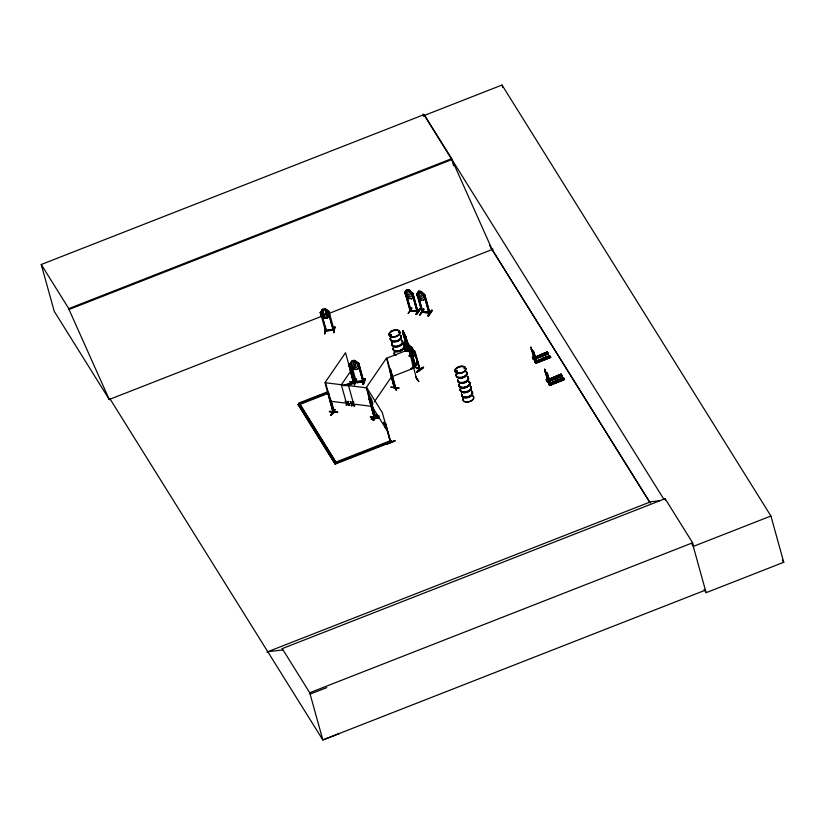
<?xml version="1.0" encoding="UTF-8"?>
<svg xmlns="http://www.w3.org/2000/svg" width="825" height="825" viewBox="0 0 825 825"><rect width="100%" height="100%" fill="white"/><g stroke="black" fill="none" stroke-linecap="round" stroke-linejoin="round"><path stroke-width="1.24" d="M358.318 364.454L363.113 381.975L357.792 363.237L358.741 363.186L355.152 360.525L352.254 360.7L350.326 363.773L351.182 363.485L356.338 382.181L355.369 381.562M404.817 336.404L404.807 337.033L403.848 334.919M414.707 363.969L414.408 363.577M414.439 364.475L415.068 364.66L414.676 363.99M411.768 352.131L415.264 364.485L414.573 364.207M407.684 290.276L407.911 293.968L409.912 295.319L410.118 292.999L407.725 290.225M542.314 355.173L541.355 354.843M543.428 358.999L543.335 358.483M410.943 368.961L417.491 364.227L410.706 368.847M390.4 369.229L395.618 387.956L390.503 369.394M416.738 379.418L417.254 379.428M417.017 378.799L416.79 379.613L408.86 349.542L386.915 358.132L395.34 388.07L394.876 387.152L394.185 387.729M390.184 335.754L390.112 335.249M390.38 334.816L390.246 335.466M391.493 335.012L391.009 335.703L389.978 335.476M398.382 332.186L398.64 332.279M398.784 332.176L398.63 332.093M398.63 331.712L399.011 332.331M457.432 371.518L456.875 371.044M464.867 368.259L464.269 368.569L465.073 368.517M533.486 356.978L534.229 358.37L532.847 352.419M534.94 356.204L536.456 361.938L535.074 355.998M544.706 369.28L545.335 370.26M545.026 371.209L545.139 372.003M546.562 374.828L548.078 380.562L546.697 374.622M547.326 374.746L546.975 373.034L549.759 383.078M549.481 385.079L564.393 379.211L549.553 385.254C548.542 384.254 549.409 381.501 550.306 384.141L548.924 378.201M404.002 346.593C406.787 340.529 403.786 350.976 407.694 351.398M407.571 343.973L405.518 336.569L402.652 330.639C402.012 335.445 410.675 350.027 403.404 334.971M402.517 332.124L402.744 330.598L405.941 342.262M320.306 312.665L322.297 309.293L324.73 318.161L327.669 317.79L329.763 314.428L327.597 317.718M321.1 315.552L324.73 318.161L327.68 317.728L325.225 308.983L328.938 311.551M322.348 309.427L321.719 312.489L322.338 314.686L324.73 316.192L326.628 315.954L328.02 313.974C327.453 311.272 325.576 307.405 322.286 309.354M333.022 329.453L333.836 329.123L334.084 330.021L328.886 311.334C328.185 312.386 328.329 309.787 325.236 308.921M325.421 330.175C327.535 330 324.132 330.443 325.566 331.134L320.378 312.386M325.298 328.309L324.565 333.816L325.627 327.876M324.586 333.764L325.318 328.247M325.669 327.855L324.957 333.661M326.174 331.031L321.162 312.293L320.358 312.582M334.022 329.794L333.702 329.433M333.723 332.681L334.919 327.082L333.723 332.681L334.373 326.782L334.94 327.113M533.28 357.462L534.342 358.318L532.713 352.626M535.322 360.803L535.858 360.907L535.198 360.845M535.807 360.608L533.125 350.842L533.476 352.553M545.387 372.395L547.511 379.438L546.439 379.758L547.336 379.572M549.502 382.779L550.419 384.089L548.79 378.397M406.735 289.802L406.251 292.524L406.859 294.721L409.066 296.68L410.788 296.897L411.995 295.36L409.313 290.111L406.777 289.74L404.962 292.359L410.077 310.829L409.891 310.128L410.767 310.231M375.293 417.976L370.456 399.29L375.602 418.368L375.231 417.935L375.87 418.182M390.586 442.406L382.336 412.655L367.053 388.162L375.571 418.327M410.747 354.585C409.963 352.419 410.974 357.699 409.963 352.615M352.316 360.783L351.718 363.722L352.327 365.918L354.688 367.589L356.544 367.517L357.906 365.702L357.297 363.495L355.111 360.669C352.935 358.731 348.686 364 351.161 363.629M408.158 313.397L411.623 307.838M423.772 309.024L419.719 314.83M423.926 309.406L420.049 314.82M331.145 415.222L334.888 409.695M354.327 384.574L356.256 378.933L354.399 384.832M356.204 378.974L354.482 384.924M414.181 351.089L419.915 369.827L414.171 366.857L413.975 366.104M414.789 366.248L414.212 365.939M419.152 368.837L419.667 369.115M419.832 369.837L414.098 351.027M417.605 293.721C412.603 293.587 427.567 305.807 417.646 296.711M351.151 366.599L354.698 369.507L357.576 369.394L359.504 366.321M355.111 360.669L354.698 369.507L357.596 369.332L359.525 366.259M354.74 369.373L351.058 366.63M355.4 382.243C356.792 382.326 366.857 381.49 362.876 381.263M356.153 381.511L363.031 380.985L363.794 381.666M363.773 381.016L356.266 381.511M362.887 384.202C364.619 375.849 366.816 377.829 363.474 384.563L362.959 384.233M364.825 378.634L363 384.584L364.928 378.923M329.588 411.221C353.935 414.532 312.964 409.963 337.456 412.149M370.477 417.192C395.01 419.647 353.977 414.593 378.51 417.852M378.438 417.543L370.569 416.615M333.362 411.252L334.012 410.726L334.238 411.469L331.011 400.084M353.791 382.934C354.791 382.377 352.244 381.325 353.832 382.934L345.531 352.708L325.298 382.181L334.043 412.5L333.248 412.438L330.794 415.243L332.692 412.428M353.44 382.893L353.739 382.47M374.643 416.161L374.767 417.409M394.773 388.327L395.68 387.905L395.165 387.884M532.599 358.091L532.878 358.576M547.48 352.347L532.754 358.277M533.404 359.308L548.367 353.585L546.81 354.038L545.82 352.512L547.326 351.914L548.408 353.698M534.982 361.855L549.79 355.946L548.099 356.245M550.605 357.277L535.6 362.887L534.837 361.505L536.343 360.907L537.168 362.196M535.569 362.845L550.409 356.864L550.729 357.462L535.899 363.351L535.043 360.876M533.363 357.421L532.847 357.277L533.692 359.803L548.501 353.884L548.171 353.399M548.192 353.368L533.342 359.267M547.119 380.779L548.615 380.181L548.8 380.82L547.79 378.892L546.202 379.376L546.449 380.294L561.175 374.117L559.721 374.87M560.402 375.323L546.717 380.758L546.418 380.181L561.227 374.272L561.536 374.87M547.192 381.47L547.542 381.996L562.351 376.087L562.031 375.488L547.222 381.521M546.697 379.438L547.418 381.81L562.227 375.901M549.347 384.347L550.842 383.749L551.141 384.677L550.017 382.47L548.439 382.944L548.677 383.862L563.413 377.685L548.646 383.759L548.965 384.357L563.774 378.438L563.454 377.85L564.578 379.665L549.749 385.543L549.45 385.079M548.842 384.058L563.64 378.139L548.811 384.12M546.583 380.542L561.413 374.571L546.645 380.583L546.48 379.149L546.645 379.871M546.583 379.799L547.119 379.593M548.708 383.408L549.739 382.965M349.614 405.137L347.799 403.116L347.356 403.776L349.408 405.446L347.573 403.466L348.604 401.466L347.181 403.023L345.376 401.074L347.397 402.713L346.139 405.044L346.954 404.807L346.139 405.044M350.47 401.703L352.254 403.693L351.233 405.663L351.832 405.745L353.688 402.095L352.275 403.652L350.47 401.703L352.492 403.343L352.038 403.992L350.254 402.012M352.492 403.343L353.09 402.022M346.737 405.116L347.356 403.776M351.832 405.745L352.657 404.095L354.709 405.766L353.863 405.993L352.45 404.405M556.163 377.376L556.071 376.85M558.401 380.707L557.494 381.16M353.688 402.095L352.688 404.054L354.502 406.075M390.72 335.393L390.772 334.702M391.298 335.146L390.266 334.909M399.125 332.279L399.032 331.722M456.008 371.281L456.38 371.91L456.534 371.064M455.978 371.559L456.369 371.064M456.132 371.518L456.823 371.25M457.071 371.642L456.833 371.116M464.887 368.167L464.289 368.476M409.881 346.191C400.445 329.01 417.409 367.434 414.614 367.104L414.171 366.774M409.004 348.243L409.808 351.233L412.479 355.173L414.428 356.204L415.542 354.173L412.057 347.356L410.118 346.325L409.004 348.346L414.222 366.836M406.931 342.416L404.693 341.612L403.322 343.87L405.653 351.037M333.166 412.696L328.113 393.938L328.824 394.02L333.908 412.727L333.042 412.655L333.826 412.717M328.762 392.927L328.69 393.453M353.44 382.955L348.645 363.949L354.09 382.552M353.75 382.975L348.923 363.98M328.824 394.02L327.989 394.133M350.192 381.614L357.782 382.491M333.176 412.675L333.187 411.716M334.868 409.375L331.227 415.295M333.723 412.057L334.971 409.757M353.234 382.253L353.523 381.769M333.64 412.046L334.197 411.407M333.774 412.242L334.238 411.469M369.115 399.218L369.961 399.104L369.115 399.218L374.292 417.78L366.279 387.575L386.502 358.102L394.412 388.348M369.672 398.846L370.002 398.351L369.394 398.815L374.921 417.852L374.56 416.192M394.381 388.4L389.617 369.342L395.031 387.884M395.546 387.399L394.938 387.183L394.649 388.441L389.895 369.373M370.487 417.233L370.58 416.543M390.998 387.338L399.073 387.967M369.249 399.022L374.478 417.502M376.891 414.562L373.127 420.1L373.673 420.533C380.243 412.84 376.344 412.665 373.333 420.451M373.23 420.482L377.365 414.944M341.272 384.893L350.656 371.209M405.869 292.205L404.869 292.328L406.715 289.657L409.375 289.988L412.768 293.298L417.852 311.809L412.84 293.061L412.015 293.009L417.182 311.468M405.023 292.308L410.334 310.602L417.966 311.541M412.129 292.978L417.058 311.695L417.202 310.757L417.935 311.499M404.91 292.267C403.992 295.897 414.521 302.816 405.725 295.206M411.757 298.702L409.118 298.516M421.193 291.576L424.648 294.762L421.214 291.503L418.553 291.173L418.131 293.978L418.739 296.185L420.946 298.145L422.668 298.351L423.875 296.814L421.193 291.576L418.595 291.112L416.749 293.782L422.039 312.273L429.722 313.222L424.597 294.711L423.926 294.535M348.006 401.393L348.604 401.466M408.251 313.469L412.036 307.942M410.685 310.221L410.066 309.911L410.211 310.613M410.582 310.241L410.994 310.685M423.885 294.669L424.72 294.525L429.938 313.036L422.091 312.067M351.233 405.663L352.038 405.436M423.637 300.166L425.37 297.66M417.007 311.035L410.819 310.427L417.553 311.108M415.986 314.047C420.286 305.91 422.431 307.777 416.532 314.49L416.192 314.397M420.276 308.911L416.522 314.469M419.698 314.872L423.514 309.303M423.813 309.014L420.131 314.923M417.037 293.576L422.173 312.077C420.915 310.757 423.627 312.149 422.091 311.386M422.771 311.499L422.709 312.376M429.268 312.892L429.082 312.221L422.699 311.891L429.753 312.366L428.918 312.232M427.866 315.511C432.259 307.282 434.167 309.262 428.412 315.954L427.927 315.552M427.979 315.892L432.176 310.386M431.815 310.313L428.031 315.841M428.392 315.913L432.156 310.375M374.302 401.868L391.638 376.602M396.495 389.926L393.669 385.605M409.334 348.006L408.396 349.233L406.952 348.717L405.013 346.459L404.693 341.612M409.138 351.914L410.077 350.677M375.478 417.151L375.684 417.512M390.71 441.592L390.142 441.323M390.895 442.272L385.481 423.38L390.472 442.396M544.5 358.617L543.5 358.927M558.35 380.82L557.659 381.16M333.764 411.479L331.392 402.435M389.978 335.167L390.679 334.754M391.421 335.27L390.287 335.373M456.142 371.198L456.05 372.065L457.287 371.58M456.833 371.559L456.637 371.972M459.876 386.028L459.968 386.43M326.329 331.011L322.193 315.996M404.745 341.705L406.849 342.53M403.239 343.808L404.002 344.035L406.055 351.429M406.22 342.653L407.653 345.417L407.591 347.583L405.498 344.644L405.508 342.396L406.292 342.592M404.064 346.541L404.735 349.48L406.24 351.337M404.869 349.429L403.301 343.757L405.457 351.223M409.819 346.191L409.19 345.768L410.489 348.098M407.148 350.357L404.054 346.748L407.137 350.419L409.365 351.223M414.397 363.743L412.149 363.186M414.81 363.959L414.336 364.403L414.985 364.691L411.572 352.306M417.904 361.649L413.16 365.887L417.955 361.69M418.048 361.989L413.634 366.403M413.583 366.341L418.358 362.123M325.421 330.907L333.929 329.825M333.774 329.381L326.226 330.495L333.011 329.227M543.458 358.504L544.232 358.267M556.029 377.345L555.008 377.499M391.308 335.393L391.102 334.837M464.372 368.198L465.166 368.218M410.819 347.17L412.778 350.347L412.82 352.44L411.262 350.646L410.891 347.119M414.212 350.976L414.954 351.12L420.162 369.631L414.501 366.64M412.737 367.331L417.244 364.134M416.656 371.714C428.33 362.062 422.555 370.281 416.697 371.766M416.759 372.096L423.318 367.311M423.617 367.537L417.079 372.25M355.266 381.346L356.049 381.294M355.451 382.027L356.245 381.934M357.895 363.443L358.679 363.382L363.794 381.934L358.741 363.186M350.058 381.82L357.906 382.769M398.877 388.162L390.926 386.946M530.991 347.201L531.898 349.996L530.857 347.088M542.056 355.245L541.417 355.389M557.556 380.407L557.277 381.202L558.339 380.552M390.442 335.053L391.081 334.96M333.166 412.428L324.998 382.697L366.836 387.863L375.251 417.986M374.921 417.821L374.251 417.718M410.829 310.912L405.673 292.421M429.681 313.242L429.433 312.562M402.744 330.598L403.002 332.867M403.497 333.62L403.198 331.567M403.745 332.145L406.096 340.983L406.312 339.457L406.147 340.849M408.2 345.097L405.807 336.456L403.652 332.176L405.395 338.817L403.611 335.074M416.965 378.603L416.666 379.129M396.382 390.349L393.504 385.729M418.688 381.573L415.645 376.674L418.873 381.552M531.248 348.975L531.29 349.81M531.537 350.192L531.785 351.192L531.279 349.13M534.703 354.977L533.424 351.202M534.136 353.564L533.785 351.852M534.012 354.771L533.507 352.698M532.878 358.349L532.496 356.998L532.96 357.596M533.558 359.504L532.352 357.173L533.857 356.575L535.064 358.896L534.765 357.978L533.259 358.576M533.125 357.524L532.496 356.998M531.898 351.151L533.651 357.184M532.61 357.937L534.115 357.338M540.478 354.647L541.984 354.049L542.963 355.565L541.468 356.163L540.478 354.647L541.468 356.163M543.314 353.512L544.82 352.914C547.759 354.925 543.056 355.946 543.366 353.677M532.538 358.05L547.326 351.914M547.501 352.378L532.795 358.39M534.002 358.102L546.552 353.121M534.579 360.752C538.251 359.628 533.589 360.577 534.796 361.556L549.584 355.73M542.757 358.38L544.211 357.617L545.243 359.298L544.211 357.617M545.552 357.091C548.46 360.814 543.5 356.276 547.047 356.483L548.037 358.009M536.044 361.381L548.573 356.379M535.095 362.123L548.759 356.668L535.116 362.154L534.796 361.556L535.796 363.072L550.636 357.266L549.553 355.482M550.595 357.163L535.786 363.175M546.325 373.601L545.872 372.147L546.542 374.395M545.634 373.395L545.552 372.869M546.82 372.9L547.635 374.055L547.068 372.972M547.635 374.055L548.099 375.715M547.975 376.922L549.615 382.903M554.379 377.004L555.833 376.241L556.823 377.767M557.174 375.715C560.082 379.438 555.122 374.901 558.669 375.117L559.659 376.633M547.79 378.892L548.914 381.098L548.697 380.294L547.027 381.016L546.48 379.149M547.346 381.707L562.258 375.891M548.955 384.12L548.584 382.769L549.007 383.347M556.566 380.418C559.474 384.141 554.513 379.603 558.061 379.82L559.051 381.336M549.574 385.275L564.455 379.356M402.662 332.093L405.735 343.2M407.653 344.798L405.25 336.157L405.807 336.456M410.128 354.915L412.5 354.049M409.066 355.761L411.438 354.853M409.2 355.946L411.562 355.07L409.221 356.018M370.435 399.816L370.456 399.29M378.242 416.254L371.147 419.152L378.19 416.367M371.271 419.327L379.469 416.048M385.739 423.792L385.192 423.493M386.812 444.262C411.984 434.094 369.6 450.986 394.793 440.447L394.876 440.746M110.199 399.187L109.302 399.548L54.213 311.252L41.25 264.505L424.132 114.572L451.657 158.689L453.616 165.753M424.132 114.572L424.37 115.438L502.002 85.037L770.921 516.017L783.75 562.279L706.118 592.68L704.076 589.401M41.25 264.505L68.774 308.622L451.657 158.689M339.518 733.497L322.833 739.963L110.168 399.135L109.261 399.486L69.022 309.488L451.904 159.555L663.888 499.29M109.261 399.486L322.111 316.13M329.299 313.314L493.051 249.191M336.053 462.454L299.124 402.951L327.752 391.741M343.252 385.677L353.987 381.47L354.544 382.367L354.709 382.944L347.552 385.739M299.289 403.528L304.064 401.662M306.446 400.723L312.407 398.392M314.789 397.454L320.76 395.123M344.613 385.78L350.573 383.45M342.127 460.298L336.167 462.629L336.002 462.052L390.864 440.571L391.586 442.045L335.125 464.155L298.083 404.467L328.309 392.638M346.201 385.636L354.544 382.367M298.248 405.054L328.474 393.216M392.04 376.643L413.985 368.043M346.902 458.432L352.863 456.091M355.245 455.163L361.216 452.822M363.598 451.894L380.294 445.356M382.676 444.417L391.029 441.148L391.586 442.045M298.083 404.467L334.96 463.567L391.421 441.468M266.877 652.08L649.76 502.147L489.462 245.242M267.785 651.729L282.583 649.966L282.212 648.625L665.094 498.682L692.618 542.798L693.289 545.222M282.212 648.625L309.736 692.732L692.618 542.798M691.948 544.273L693.289 546.418L770.921 516.017M704.519 590.494L322.833 739.963L309.736 692.732M310.107 694.083L326.803 687.627M328.103 311.654L333.29 330.175L329.123 315.14M456.73 371.652L456.194 371.652M325.298 330.186L325.607 330.856M333.898 330.072L325.483 331.083M355.338 381.305L355.637 381.985M363.712 381.913L355.482 382.212L350.243 363.691M390.637 334.713L391.308 335.053M650.667 501.796L659.299 500.765M417.553 293.886L422.833 312.366L422.462 311.706M457.318 371.209L456.493 370.982L457.163 371.363M355.493 382.233L350.408 363.516M350.223 381.635L358.091 382.573M337.58 412.469L329.649 411.562L337.528 412.407M370.642 416.873L378.562 417.863M423.833 294.473L429.062 313.201L424.359 295.67M411.881 292.999L412.706 293.257M416.914 293.762L417.615 293.855M420.998 299.98L423.699 300.248M420.317 308.963L419.781 308.529M410.221 310.85L417.842 311.757M352.883 402.332L353.482 402.404M330.134 401.198L346.459 403.219L341.333 384.708M347.655 403.363L371.972 406.364M544.366 358.298C542.077 357.864 544.861 360.236 544.335 358.174M555.988 376.922C553.957 378.675 557.288 375.849 554.967 377.551M333.991 412.479L330.67 400.589M414.428 366.424L414.067 366.197M405.312 344.396L407.591 345.211L409.54 348.635M405.364 344.489L407.612 345.149L409.808 347.995M414.593 364.248L415.192 364.433M399.073 332.001L398.475 332.217M409.839 348.418L408.787 348.14M409.097 348.305L414.81 367.115M419.368 368.837L414.676 366.64L419.574 369.105M324.73 318.161L321.018 315.532L320.203 312.593M419.337 369.538L419.317 368.651M352.894 403.745L354.709 405.766M347.593 403.425L349.408 405.446M345.376 401.074L347.16 403.064M345.17 401.383L346.954 403.363M544.675 369.146L545.139 370.074M410.561 351.048L412.304 353.461L413.562 354.131L414.325 353.038C406.282 334.259 412.005 361.866 415.037 366.95M561.175 374.117L562.207 375.798M563.413 377.685L564.393 379.211M548.058 356.091L549.038 357.607M559.68 374.715L560.66 376.231M542.706 358.215L543.696 359.741M554.328 376.85L555.318 378.366M534.765 357.978L533.177 358.813L532.63 356.947M550.017 382.47L550.162 383.151M550.842 383.749L549.254 384.584L548.708 382.718M546.459 380.139L547.418 381.697M548.687 383.707L549.646 385.275M403.116 331.609L404.456 335.115M393.597 385.347L396.619 390.277M782.389 560.092L783.75 562.279M424.37 115.438L451.223 158.483M490.638 247.345L650.203 503.064M368.878 394.711L371.425 398.784L372.921 404.188L370.373 400.104M385.76 425.411L383.769 422.225L385.265 427.618M372.188 406.663L387.472 431.166M354.709 382.944L353.987 381.47M299.124 402.951L336.724 463.526M562.341 376.087L547.532 381.996M547.408 352.182L547.687 352.667M535.899 363.351L535.6 362.773M451.904 159.555L492.143 249.542M547.986 375.767L548.769 377.974M534.249 353.523L534.92 355.771M531.898 349.996L532.692 352.203M548.192 376.221L548.687 377.603M547.79 376.437L547.357 374.901M545.273 372.436L545.129 371.322M532.579 351.357L532.723 352.471M545.748 373.354L547.532 379.51M534.126 354.719L535.91 360.876M693.289 546.418L706.118 592.68M665.094 498.682L665.466 500.032M502.002 85.037L502.683 87.471M561.887 380.212L560.948 378.85M560.381 380.81L559.443 379.448M546.81 354.038L545.82 352.512M545.408 370.477L545.758 372.188M544.748 369.466L545.098 371.178M536.085 360.154L537.292 362.474L536.993 361.546L535.404 362.381L534.858 360.515M534.734 360.566L535.105 361.917M423.081 114.015L423.772 116.49M418.43 296.134L422.885 312.17M406.89 295.907L411.077 310.716M415.46 354.554L419.729 369.806M409.881 346.139L410.427 348.15M411.52 353.141L414.253 363.01M405.539 336.043L407.932 344.685M402.951 331.98L406.024 343.087M390.864 440.571L391.029 441.148M371.054 400.898L375.88 418.254M348.521 385.595L353.657 404.106M334.96 463.567L335.125 464.155M299.692 403.848L299.846 404.425M68.774 308.622L69.022 309.488M546.573 373.993L546.583 374.674M534.94 355.358L534.961 356.039M468.301 377.86A5.569 3.29 -15.5 0 1 463.567 383.161A5.569 3.29 -15.5 0 1 457.823 380.181M468.755 381.191A5.548 3.269 -15.5 0 1 465.372 386.956A5.548 3.269 -15.5 0 1 458.958 384.172M465.269 371.25A5.641 3.331 -15.5 0 1 466.135 375.684A5.641 3.331 -15.5 0 1 458.844 377.902A5.641 3.331 -15.5 0 1 456.71 373.859M466.795 372.168A5.641 3.331 -15.5 0 1 461.278 377.675A5.641 3.331 -15.5 0 1 456.637 373.591M466.012 371.229A5.569 3.29 -15.5 0 1 461.907 377.2A5.569 3.29 -15.5 0 1 456.617 373.302M468.847 381.449A5.569 3.29 -15.5 0 1 465.455 387.234A5.569 3.29 -15.5 0 1 459.009 384.44M468.858 381.521A5.569 3.29 -15.5 0 1 465.465 387.307A5.569 3.29 -15.5 0 1 459.03 384.512M466.249 372.085A5.569 3.29 -15.5 0 1 462.144 378.056A5.569 3.29 -15.5 0 1 456.854 374.158M467.641 376.86A5.641 3.331 -15.5 0 1 464.197 382.718A5.641 3.331 -15.5 0 1 457.669 379.892M467.569 376.592A5.641 3.331 -15.5 0 1 464.124 382.46A5.641 3.331 -15.5 0 1 457.597 379.624M467.424 376.334A5.569 3.29 -15.5 0 1 464.712 381.882A5.569 3.29 -15.5 0 1 457.504 380.212M471.694 391.741A5.569 3.29 -15.5 0 1 468.301 397.526A5.569 3.29 -15.5 0 1 461.866 394.732M471.838 395.247A5.548 3.269 -15.5 0 1 472.694 399.589A5.548 3.269 -15.5 0 1 465.537 401.775A5.548 3.269 -15.5 0 1 463.433 397.805M470.92 387.307A5.569 3.29 -15.5 0 1 465.475 392.731A5.569 3.29 -15.5 0 1 460.897 388.719M470.91 386.987A5.641 3.331 -15.5 0 1 465.382 392.483A5.641 3.331 -15.5 0 1 460.742 388.41M470.188 386.038A5.641 3.331 -15.5 0 1 466.032 392.092A5.641 3.331 -15.5 0 1 460.67 388.152M470.044 385.78A5.569 3.29 -15.5 0 1 465.95 391.751A5.569 3.29 -15.5 0 1 460.649 387.863M472.88 396A5.569 3.29 -15.5 0 1 469.487 401.785A5.569 3.29 -15.5 0 1 463.042 398.991M471.673 391.411A5.641 3.331 -15.5 0 1 468.239 397.279A5.641 3.331 -15.5 0 1 461.701 394.443M471.601 391.143A5.641 3.331 -15.5 0 1 468.167 397.011A5.641 3.331 -15.5 0 1 461.629 394.175M471.457 390.885A5.569 3.29 -15.5 0 1 468.064 396.67A5.569 3.29 -15.5 0 1 461.629 393.876M468.961 381.934A5.548 3.269 -15.5 0 1 466.259 387.461A5.548 3.269 -15.5 0 1 459.082 385.801M402.435 341.55A5.569 3.29 -15.5 0 1 396.99 346.974A5.569 3.29 -15.5 0 1 392.411 342.952M403.507 345.551A5.528 3.269 -15.5 0 1 398.805 350.821A5.528 3.269 -15.5 0 1 393.102 347.851M401.775 340.55A5.641 3.331 -15.5 0 1 397.619 346.603A5.641 3.331 -15.5 0 1 392.257 342.653M401.703 340.282A5.641 3.331 -15.5 0 1 397.547 346.335A5.641 3.331 -15.5 0 1 392.184 342.385M400.362 335.435A5.641 3.331 -15.5 0 1 396.206 341.488A5.641 3.331 -15.5 0 1 390.844 337.549M400.29 335.177A5.641 3.331 -15.5 0 1 396.134 341.23A5.641 3.331 -15.5 0 1 390.772 337.281M400.785 335.589A5.569 3.29 -15.5 0 1 395.34 341.014A5.569 3.29 -15.5 0 1 390.751 336.992M401.558 340.024A5.569 3.29 -15.5 0 1 398.166 345.809A5.569 3.29 -15.5 0 1 391.72 343.014M400.383 335.775A5.569 3.29 -15.5 0 1 396.99 341.56A5.569 3.29 -15.5 0 1 390.545 338.766M395.278 355.431A5.641 3.331 -15.5 0 1 394.876 352.1M395.206 355.173A5.641 3.331 -15.5 0 1 394.804 351.832M404.972 350.408A5.641 3.331 -15.5 0 1 405.261 351.233M396.134 355.327A5.569 3.29 -15.5 0 1 394.793 351.553M394.793 355.018A5.569 3.29 -15.5 0 1 394.587 353.317M400.94 349.522A5.569 3.29 -15.5 0 1 402.291 349.563M403.92 348.006A5.528 3.269 -15.5 0 1 398.31 351.698A5.528 3.269 -15.5 0 1 393.226 349.501M403.899 347.748A5.579 3.29 -15.5 0 1 398.238 351.481A5.579 3.29 -15.5 0 1 393.113 349.253M406.24 345.067L406.591 348.614L408.334 350.254L408.396 348.098L406.24 345.067M409.695 351.77L407.859 349.099C409.571 347.603 407.251 345.892 407.375 348.542L405.323 346.211L407.096 348.841C405.261 350.398 407.715 352.162 407.581 349.387L409.602 351.832M419.574 291.741L419.791 295.433L421.792 296.783L421.998 294.463L419.616 291.679M353.337 361.123L353.492 364.949L355.637 366.022L355.915 363.547L354.296 361.02L353.358 361.061M323.39 309.684L323.524 313.593L325.71 314.5L326.009 311.953L324.349 309.509L323.4 309.623M413.531 296.144L411.778 298.846L413.531 296.144M419.915 308.818L416.12 314.346L419.977 308.88M562.887 379.809L561.908 378.283L562.887 379.809M457.968 373.096A5.569 3.29 -15.5 0 0 465.754 368.445A5.569 3.29 -15.5 0 0 457.277 367.403A5.569 3.29 -15.5 0 0 457.968 373.096M458.092 373.508A5.548 3.269 -15.5 0 0 465.847 368.878A5.548 3.269 -15.5 0 0 457.401 367.837A5.548 3.269 -15.5 0 0 458.092 373.508M457.999 373.251A5.579 3.29 -15.5 0 0 465.805 368.589A5.579 3.29 -15.5 0 0 457.308 367.537A5.579 3.29 -15.5 0 0 457.999 373.251M465.506 387.451A5.579 3.29 -15.5 0 0 468.909 381.655A5.579 3.29 -15.5 0 1 465.517 387.461A5.579 3.29 -15.5 0 1 459.061 384.667A5.579 3.29 -15.5 0 0 465.506 387.451M392.102 336.786A5.569 3.29 -15.5 0 0 399.888 332.135A5.569 3.29 -15.5 0 0 391.411 331.093A5.569 3.29 -15.5 0 0 392.102 336.786M392.236 337.177A5.528 3.269 -15.5 0 0 399.97 332.558A5.528 3.269 -15.5 0 0 391.545 331.516A5.528 3.269 -15.5 0 0 392.236 337.177M392.143 336.951A5.579 3.29 -15.5 0 0 399.939 332.3A5.579 3.29 -15.5 0 0 391.452 331.248A5.579 3.29 -15.5 0 0 392.143 336.951M398.877 351.11A5.569 3.29 -15.5 0 0 403.621 345.809A5.569 3.29 -15.5 0 1 398.898 351.151A5.569 3.29 -15.5 0 1 393.154 348.171A5.569 3.29 -15.5 0 0 398.877 351.11"/></g></svg>
